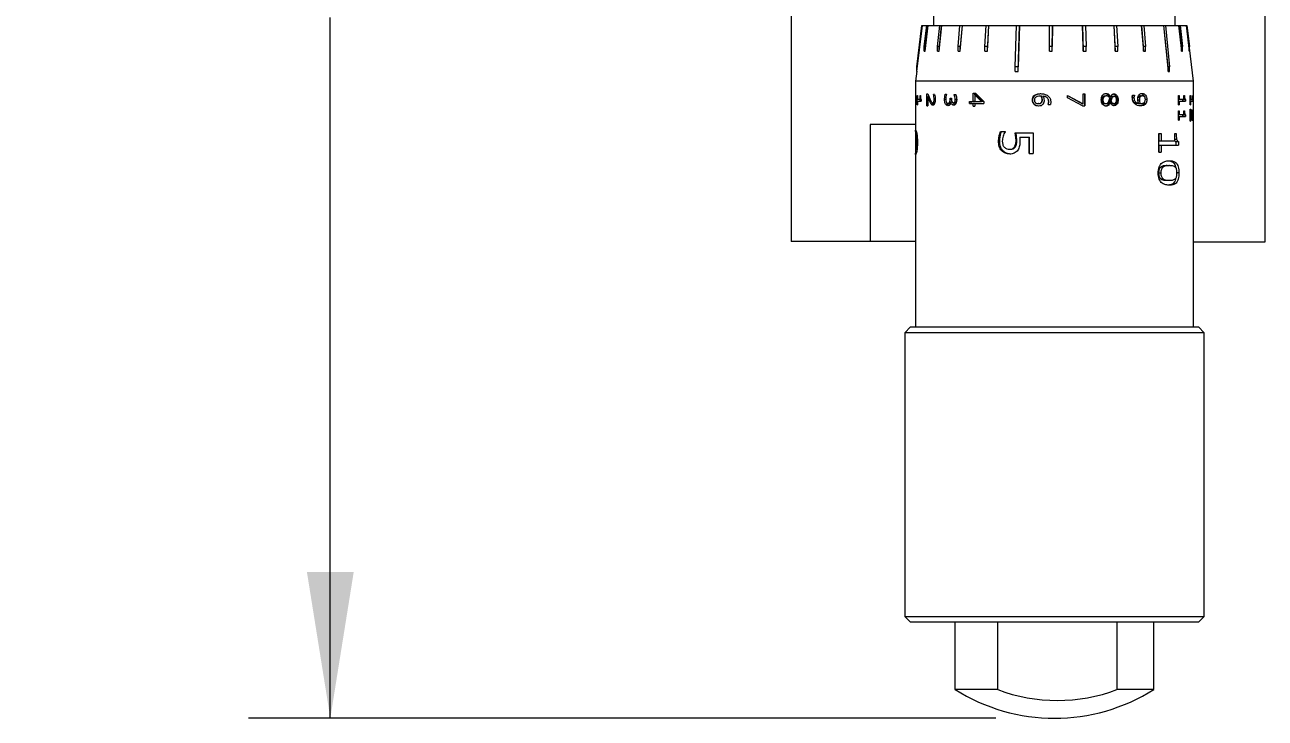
# Model space of a CAD drawing. Header units: millimetres. Extents: x 2 to 278, y 1 to 215.
# Drawn here: x 85.33 to 112.25, y 30.44 to 45.49 of the extents above; entities that cross this region are included whole.
import ezdxf

# ---------------------------------------------------------------- set-up
doc = ezdxf.new("R2010")
doc.units = ezdxf.units.MM
doc.styles.add('SLDTEXTSTYLE0', font='TXT', dxfattribs={"width": 0.75})
doc.dimstyles.new('SLDDIMSTYLE2', dxfattribs={"dimtxt": 2.116667, "dimasz": 3.175, "dimexe": 0, "dimexo": 0.0625, "dimgap": 0.529167, "dimtad": 0, "dimtih": 1, "dimtoh": 1, "dimdec": 1, "dimlfac": 2, "dimrnd": 1e-09, "dimzin": 12, "dimdsep": 46, "dimtxsty": 'SLDTEXTSTYLE0', "dimsah": 1, "dimcen": 0.09, "dimadec": 0, "dimazin": 3, "dimtfac": 1, "dimtdec": 1, "dimtofl": 0, "dimtmove": 0, "dimatfit": 3, "dimfxl": 1, "dimfrac": 2, "dimtolj": 1, "dimtzin": 12, "dimarcsym": 0})

# ---------------------------------------------------------------- blocks, each defined once
blk = doc.blocks.new('_D_31')
at = {"color": 7, "linetype": 'Continuous', "lineweight": 0}
for p, q in [((100.694, 71.268), (90.186, 71.268)), ((91.964, 71.268), (91.964, 56.057)), ((88.086, 52.806), (87.442, 52.806)), ((87.442, 52.806), (87.442, 49.443)), ((95.843, 52.806), (96.487, 52.806)), ((96.487, 52.806), (96.487, 49.443)), ((87.442, 49.443), (88.086, 49.443)), ((96.487, 49.443), (95.843, 49.443)), ((91.964, 30.44), (91.964, 45.65)), ((106.409, 30.44), (90.186, 30.44))]:
    blk.add_line(p, q, dxfattribs=at)
at = {"color": 7, "linetype": 'Continuous', "lineweight": 18}
for points in [[(91.964, 71.268), (91.456, 68.093), (92.472, 68.093)], [(91.964, 30.44), (92.472, 33.615), (91.456, 33.615)]]:
    blk.add_solid(points, dxfattribs=at)
at = {"color": 7, "linetype": 'Continuous', "lineweight": 18, "char_height": 2.1167, "attachment_point": 1, "style": 'SLDTEXTSTYLE0'}
for s, insert in [('81.7mm', (86.583, 55.964)), ('3.21in', (88.086, 52.171)), ('NOMINAL', (85.334, 48.379))]:
    blk.add_mtext(s, dxfattribs=dict(at, insert=insert))

msp = doc.modelspace()

# ---------------------------------------------------------------- linework, layer by layer
at = {"color": 7, "linetype": 'Continuous', "lineweight": 18}
for p, q in [((101.964, 71.268), (101.964, 40.788)), ((112.251, 40.779), (112.251, 71.259)), ((110.299, 45.476), (110.299, 49.796)), ((105.061, 45.476), (105.061, 45.764)), ((104.689, 44.582), (104.797, 45.476)), ((104.691, 44.477), (104.812, 45.476)), ((104.8, 45.476), (104.691, 44.582)), ((104.797, 45.476), (104.8, 45.476)), ((104.8, 45.476), (104.812, 45.476)), ((104.812, 45.476), (104.905, 45.476)), ((104.853, 45.025), (104.906, 45.476)), ((104.871, 44.919), (104.936, 45.476)), ((104.924, 45.476), (104.871, 45.025)), ((104.906, 45.476), (104.924, 45.476)), ((104.924, 45.476), (104.936, 45.476)), ((104.936, 45.476), (105.188, 45.476)), ((105.141, 45.025), (105.188, 45.476)), ((105.174, 44.919), (105.232, 45.476)), ((105.221, 45.476), (105.174, 45.025)), ((105.188, 45.476), (105.221, 45.476)), ((105.221, 45.476), (105.232, 45.476)), ((105.232, 45.476), (105.627, 45.476)), ((105.589, 45.025), (105.628, 45.476)), ((105.628, 45.476), (105.673, 45.476)), ((105.634, 44.919), (105.682, 45.476)), ((105.673, 45.476), (105.634, 45.025)), ((105.673, 45.476), (105.682, 45.476)), ((105.682, 45.476), (106.202, 45.476)), ((106.168, 45.025), (106.196, 45.476)), ((106.196, 45.476), (106.25, 45.476)), ((106.223, 44.919), (106.257, 45.476)), ((106.25, 45.476), (106.223, 45.025)), ((106.25, 45.476), (106.257, 45.476)), ((106.257, 45.476), (106.86, 45.476)), ((106.827, 44.582), (106.857, 45.476)), ((106.857, 45.476), (106.918, 45.476)), ((106.888, 44.477), (106.922, 45.476)), ((106.918, 45.476), (106.888, 44.582)), ((106.918, 45.476), (106.922, 45.476)), ((106.922, 45.476), (107.57, 45.476)), ((107.568, 45.025), (107.57, 45.476)), ((107.57, 45.476), (107.633, 45.476)), ((107.632, 44.919), (107.634, 45.476)), ((107.633, 45.476), (107.632, 45.025)), ((107.633, 45.476), (107.634, 45.476)), ((107.634, 45.476), (108.287, 45.476)), ((108.287, 45.476), (108.302, 44.919)), ((108.287, 45.476), (108.29, 45.476)), ((108.302, 45.025), (108.29, 45.476)), ((108.29, 45.476), (108.352, 45.476)), ((108.349, 45.476), (108.966, 45.476)), ((108.352, 45.476), (108.364, 45.025)), ((108.966, 45.476), (108.996, 44.919)), ((108.966, 45.476), (108.971, 45.476)), ((108.996, 45.025), (108.971, 45.476)), ((108.971, 45.476), (109.028, 45.476)), ((109.022, 45.476), (109.563, 45.476)), ((109.028, 45.476), (109.053, 45.025)), ((109.563, 45.476), (109.608, 44.919)), ((109.563, 45.476), (109.572, 45.476)), ((109.608, 45.025), (109.572, 45.476)), ((109.572, 45.476), (109.619, 45.476)), ((109.619, 45.476), (109.656, 45.025)), ((109.62, 45.476), (110.043, 45.476)), ((110.043, 45.476), (110.143, 44.477)), ((110.043, 45.476), (110.053, 45.476)), ((110.143, 44.582), (110.053, 45.476)), ((110.053, 45.476), (110.089, 45.476)), ((110.089, 45.476), (110.178, 44.582)), ((110.09, 45.476), (110.373, 45.476)), ((110.373, 45.476), (110.437, 44.919)), ((110.373, 45.476), (110.386, 45.476)), ((110.437, 45.025), (110.386, 45.476)), ((110.386, 45.476), (110.407, 45.476)), ((110.407, 45.476), (110.535, 45.476)), ((110.407, 45.476), (110.458, 45.025)), ((110.535, 45.476), (110.602, 44.919)), ((110.535, 45.476), (110.548, 45.476)), ((110.602, 45.025), (110.548, 45.476)), ((110.548, 45.476), (110.554, 45.476)), ((110.554, 45.476), (110.608, 45.025)), ((104.871, 45.025), (104.853, 45.025)), ((104.853, 44.919), (104.853, 45.025)), ((104.871, 44.919), (104.871, 45.025)), ((105.141, 44.919), (105.141, 45.025)), ((105.174, 45.025), (105.141, 45.025)), ((105.174, 44.919), (105.174, 45.025)), ((105.589, 44.919), (105.589, 45.025)), ((105.634, 45.025), (105.589, 45.025)), ((105.634, 44.919), (105.634, 45.025)), ((106.168, 44.919), (106.168, 45.025)), ((106.223, 45.025), (106.168, 45.025)), ((106.223, 44.919), (106.223, 45.025)), ((107.568, 44.919), (107.568, 45.025)), ((107.632, 45.025), (107.568, 45.025)), ((107.632, 44.919), (107.632, 45.025)), ((108.302, 44.919), (108.302, 45.025)), ((108.364, 45.025), (108.302, 45.025)), ((108.364, 44.919), (108.364, 45.025)), ((108.996, 44.919), (108.996, 45.025)), ((109.053, 45.025), (108.996, 45.025)), ((109.053, 44.919), (109.053, 45.025)), ((109.608, 44.919), (109.608, 45.025)), ((109.656, 45.025), (109.608, 45.025)), ((109.656, 44.919), (109.656, 45.025)), ((110.437, 44.919), (110.437, 45.025)), ((110.458, 45.025), (110.437, 45.025)), ((110.458, 44.919), (110.458, 45.025)), ((110.602, 44.919), (110.602, 45.025)), ((110.608, 45.025), (110.602, 45.025)), ((110.608, 44.919), (110.608, 45.025)), ((110.696, 44.27), (110.608, 44.995)), ((104.853, 44.919), (104.871, 44.919)), ((105.141, 44.919), (105.174, 44.919)), ((105.589, 44.919), (105.634, 44.919)), ((106.168, 44.919), (106.223, 44.919)), ((107.568, 44.919), (107.632, 44.919)), ((108.302, 44.919), (108.364, 44.919)), ((108.996, 44.919), (109.053, 44.919)), ((109.608, 44.919), (109.656, 44.919)), ((110.437, 44.919), (110.458, 44.919)), ((110.602, 44.919), (110.608, 44.919)), ((104.689, 44.485), (104.663, 44.27)), ((104.689, 44.477), (104.689, 44.582)), ((104.691, 44.477), (104.691, 44.582)), ((106.827, 44.477), (106.827, 44.582)), ((106.888, 44.582), (106.827, 44.582)), ((106.827, 44.477), (106.888, 44.477)), ((106.888, 44.477), (106.888, 44.582)), ((110.143, 44.477), (110.143, 44.582)), ((110.178, 44.582), (110.143, 44.582)), ((110.143, 44.477), (110.178, 44.477)), ((110.178, 44.477), (110.178, 44.582)), ((104.663, 44.27), (104.663, 43.201)), ((110.696, 44.27), (104.663, 44.27)), ((110.696, 38.936), (110.696, 44.27)), ((104.701, 43.959), (104.707, 43.959)), ((104.701, 43.757), (104.701, 43.959)), ((104.707, 43.959), (104.707, 43.882)), ((104.707, 43.882), (104.761, 43.882)), ((104.761, 43.959), (104.77, 43.959)), ((104.761, 43.882), (104.761, 43.959)), ((104.776, 43.882), (104.761, 43.882)), ((104.763, 43.834), (104.763, 43.882)), ((104.912, 43.993), (104.933, 43.993)), ((104.912, 43.732), (104.912, 43.993)), ((104.929, 43.939), (104.929, 43.732)), ((104.972, 43.826), (104.929, 43.939)), ((104.954, 43.939), (104.929, 43.939)), ((104.933, 43.993), (104.973, 43.887)), ((105.051, 43.983), (105.078, 43.983)), ((105.051, 43.981), (105.051, 43.983)), ((105.078, 43.981), (105.051, 43.981)), ((105.089, 43.875), (105.068, 43.875)), ((105.291, 43.875), (105.306, 43.988)), ((105.291, 43.875), (105.318, 43.875)), ((105.306, 43.988), (105.339, 43.988)), ((105.339, 43.988), (105.339, 43.984)), ((105.414, 43.901), (105.443, 43.901)), ((105.414, 43.878), (105.414, 43.901)), ((105.414, 43.878), (105.443, 43.878)), ((105.443, 43.901), (105.443, 43.884)), ((105.502, 43.978), (105.539, 43.978)), ((105.502, 43.976), (105.502, 43.978)), ((105.502, 43.976), (105.548, 43.976)), ((105.917, 44.012), (105.965, 44.012)), ((105.917, 43.829), (105.917, 44.012)), ((106.094, 43.829), (105.952, 43.975)), ((105.989, 43.975), (105.952, 43.975)), ((105.952, 43.975), (105.952, 43.829)), ((105.954, 43.975), (105.954, 44.012)), ((105.965, 44.012), (106.147, 43.827)), ((106.128, 43.829), (105.989, 43.975)), ((107.234, 43.952), (107.244, 43.952)), ((107.389, 43.944), (107.365, 43.945)), ((107.372, 43.945), (107.365, 43.945)), ((107.395, 43.944), (107.372, 43.945)), ((107.395, 43.944), (107.389, 43.944)), ((107.427, 43.943), (107.432, 43.943)), ((107.959, 43.959), (108.285, 43.775)), ((107.965, 43.959), (108.299, 43.775)), ((107.965, 43.904), (107.965, 43.959)), ((108.284, 43.732), (107.965, 43.904)), ((108.299, 43.775), (108.299, 43.993)), ((108.299, 43.993), (108.341, 43.993)), ((108.327, 43.993), (108.327, 43.732)), ((108.341, 43.993), (108.341, 43.732)), ((108.781, 43.949), (108.804, 43.949)), ((108.859, 43.833), (108.881, 43.899)), ((108.892, 43.931), (108.866, 43.931)), ((108.898, 43.897), (108.877, 43.835)), ((108.892, 43.931), (108.893, 43.931)), ((108.898, 43.897), (108.925, 43.897)), ((108.925, 43.897), (108.902, 43.835)), ((108.948, 43.94), (108.975, 43.94)), ((109.368, 43.918), (109.373, 43.964)), ((109.375, 43.961), (109.368, 43.911)), ((109.404, 43.911), (109.368, 43.911)), ((109.373, 43.964), (109.412, 43.964)), ((109.375, 43.964), (109.375, 43.961)), ((109.412, 43.961), (109.375, 43.961)), ((109.412, 43.961), (109.404, 43.911)), ((109.412, 43.964), (109.412, 43.961)), ((109.492, 43.92), (109.531, 43.92)), ((109.544, 43.949), (109.584, 43.949)), ((110.368, 43.959), (110.385, 43.959)), ((110.368, 43.757), (110.368, 43.959)), ((110.368, 43.882), (110.385, 43.882)), ((110.385, 43.959), (110.385, 43.882)), ((110.385, 43.882), (110.488, 43.882)), ((110.488, 43.959), (110.5, 43.959)), ((110.488, 43.882), (110.488, 43.959)), ((110.488, 43.898), (110.504, 43.898)), ((110.623, 43.959), (110.632, 43.959)), ((110.623, 43.757), (110.623, 43.959)), ((110.623, 43.882), (110.632, 43.882)), ((110.632, 43.959), (110.632, 43.882)), ((110.632, 43.882), (110.673, 43.882)), ((110.673, 43.959), (110.677, 43.959)), ((110.673, 43.882), (110.673, 43.959)), ((104.701, 43.757), (104.707, 43.757)), ((104.707, 43.834), (104.707, 43.757)), ((104.707, 43.834), (104.784, 43.834)), ((104.784, 43.873), (104.784, 43.834)), ((104.912, 43.732), (104.929, 43.732)), ((105.001, 43.769), (104.972, 43.826)), ((105.003, 43.826), (104.972, 43.826)), ((105.058, 43.769), (105.001, 43.769)), ((105.092, 43.8), (105.037, 43.8)), ((105.058, 43.769), (105.042, 43.8)), ((105.313, 43.773), (105.363, 43.773)), ((105.363, 43.773), (105.353, 43.794)), ((105.369, 43.79), (105.418, 43.79)), ((105.405, 43.815), (105.428, 43.815)), ((105.429, 43.82), (105.432, 43.82)), ((105.432, 43.82), (105.448, 43.82)), ((105.487, 43.8), (105.534, 43.8)), ((105.517, 43.822), (105.562, 43.822)), ((105.525, 43.873), (105.571, 43.873)), ((105.832, 43.829), (105.917, 43.829)), ((105.832, 43.781), (105.832, 43.829)), ((105.832, 43.781), (105.917, 43.781)), ((105.871, 43.781), (105.871, 43.829)), ((105.952, 43.829), (105.917, 43.829)), ((105.917, 43.723), (105.917, 43.781)), ((105.952, 43.781), (105.917, 43.781)), ((105.917, 43.723), (105.952, 43.723)), ((105.952, 43.829), (106.094, 43.829)), ((105.952, 43.781), (105.952, 43.723)), ((105.952, 43.781), (106.147, 43.781)), ((106.128, 43.829), (106.094, 43.829)), ((106.147, 43.827), (106.147, 43.781)), ((107.2, 43.86), (107.21, 43.86)), ((107.338, 43.781), (107.33, 43.781)), ((107.403, 43.811), (107.397, 43.811)), ((107.416, 43.866), (107.41, 43.866)), ((107.545, 43.769), (107.555, 43.819)), ((107.545, 43.766), (107.545, 43.769)), ((107.545, 43.769), (107.548, 43.769)), ((107.545, 43.766), (107.592, 43.766)), ((107.548, 43.769), (107.557, 43.819)), ((107.548, 43.766), (107.548, 43.769)), ((107.555, 43.819), (107.557, 43.819)), ((107.598, 43.812), (107.592, 43.766)), ((108.284, 43.732), (108.341, 43.732)), ((108.285, 43.775), (108.299, 43.775)), ((108.708, 43.864), (108.73, 43.864)), ((108.774, 43.781), (108.797, 43.781)), ((108.89, 43.802), (108.864, 43.802)), ((108.877, 43.835), (108.902, 43.835)), ((108.89, 43.802), (108.891, 43.802)), ((108.945, 43.785), (108.972, 43.785)), ((109.061, 43.865), (109.032, 43.865)), ((109.508, 43.787), (109.469, 43.787)), ((109.482, 43.864), (109.521, 43.864)), ((109.498, 43.786), (109.537, 43.786)), ((109.658, 43.778), (109.616, 43.778)), ((109.684, 43.87), (109.642, 43.87)), ((110.368, 43.834), (110.385, 43.834)), ((110.368, 43.757), (110.385, 43.757)), ((110.368, 43.626), (110.385, 43.626)), ((110.368, 43.424), (110.368, 43.626)), ((110.385, 43.834), (110.385, 43.757)), ((110.385, 43.834), (110.519, 43.834)), ((110.385, 43.626), (110.385, 43.549)), ((110.459, 43.873), (110.459, 43.834)), ((110.459, 43.873), (110.519, 43.873)), ((110.488, 43.626), (110.5, 43.626)), ((110.488, 43.549), (110.488, 43.626)), ((110.519, 43.873), (110.519, 43.834)), ((110.619, 43.873), (110.683, 43.873)), ((110.623, 43.834), (110.632, 43.834)), ((110.623, 43.757), (110.632, 43.757)), ((110.623, 43.66), (110.635, 43.66)), ((110.623, 43.4), (110.623, 43.66)), ((110.632, 43.834), (110.632, 43.757)), ((110.632, 43.834), (110.683, 43.834)), ((110.633, 43.606), (110.633, 43.4)), ((110.651, 43.493), (110.633, 43.606)), ((110.635, 43.66), (110.652, 43.554)), ((110.676, 43.65), (110.681, 43.65)), ((110.676, 43.648), (110.676, 43.65)), ((110.683, 43.873), (110.683, 43.834)), ((110.368, 43.549), (110.385, 43.549)), ((110.368, 43.501), (110.385, 43.501)), ((110.368, 43.424), (110.385, 43.424)), ((110.385, 43.549), (110.488, 43.549)), ((110.385, 43.501), (110.385, 43.424)), ((110.385, 43.501), (110.519, 43.501)), ((110.459, 43.54), (110.459, 43.501)), ((110.459, 43.54), (110.519, 43.54)), ((110.488, 43.566), (110.504, 43.566)), ((110.519, 43.54), (110.519, 43.501)), ((110.623, 43.4), (110.633, 43.4)), ((110.662, 43.436), (110.651, 43.493)), ((104.663, 43.328), (103.679, 43.328)), ((103.679, 43.328), (103.679, 40.788)), ((104.663, 43.103), (104.663, 42.78)), ((104.664, 43.201), (104.665, 43.207)), ((104.696, 43.101), (104.665, 43.101)), ((106.507, 43.178), (106.608, 43.178)), ((106.608, 43.178), (106.608, 43.171)), ((106.828, 43.149), (107.213, 43.149)), ((106.846, 42.992), (106.828, 43.149)), ((106.864, 42.992), (106.845, 43.149)), ((107.213, 43.149), (107.213, 42.696)), ((109.943, 43.13), (109.993, 43.13)), ((109.943, 42.725), (109.943, 43.13)), ((109.945, 43.13), (109.945, 42.975)), ((109.993, 43.13), (109.993, 42.975)), ((110.287, 43.13), (110.32, 43.13)), ((110.287, 42.975), (110.287, 43.13)), ((104.678, 42.942), (104.704, 42.942)), ((106.465, 42.962), (106.491, 42.962)), ((106.812, 42.843), (106.83, 42.843)), ((106.846, 42.992), (106.864, 42.992)), ((106.926, 43.053), (106.93, 42.967)), ((106.926, 43.053), (107.128, 43.053)), ((107.128, 42.696), (107.128, 43.053)), ((107.128, 43.053), (107.139, 43.053)), ((107.139, 42.696), (107.139, 43.053)), ((109.945, 42.975), (109.993, 42.975)), ((109.945, 42.879), (109.945, 42.725)), ((109.945, 42.879), (109.993, 42.879)), ((109.993, 42.975), (110.287, 42.975)), ((109.993, 42.879), (109.993, 42.725)), ((109.993, 42.879), (110.369, 42.879)), ((110.287, 43.008), (110.33, 43.008)), ((110.313, 42.957), (110.313, 42.879)), ((110.313, 42.957), (110.369, 42.957)), ((110.369, 42.957), (110.369, 42.879)), ((104.663, 42.683), (104.663, 38.936)), ((104.665, 42.676), (104.664, 42.683)), ((104.696, 42.783), (104.665, 42.783)), ((106.534, 42.758), (106.558, 42.758)), ((106.706, 42.792), (106.727, 42.792)), ((107.128, 42.696), (107.213, 42.696)), ((109.943, 42.725), (109.993, 42.725)), ((109.939, 42.276), (109.987, 42.276)), ((109.99, 42.406), (110.039, 42.406)), ((110.123, 42.435), (110.176, 42.435)), ((110.378, 42.276), (110.321, 42.276)), ((109.989, 42.148), (110.038, 42.148)), ((110.124, 42.117), (110.176, 42.117)), ((103.679, 40.788), (101.964, 40.788)), ((104.663, 40.788), (103.679, 40.788)), ((110.696, 40.779), (112.251, 40.779)), ((104.556, 38.936), (104.429, 38.809)), ((104.429, 38.809), (104.429, 32.649)), ((107.796, 38.809), (104.429, 38.809)), ((104.556, 38.936), (107.791, 38.936)), ((107.791, 38.936), (110.802, 38.936)), ((110.929, 38.809), (107.796, 38.809)), ((110.929, 38.809), (110.802, 38.936)), ((110.929, 32.649), (110.929, 38.809)), ((104.429, 32.649), (104.556, 32.522)), ((104.429, 32.649), (107.796, 32.649)), ((107.796, 32.649), (110.929, 32.649)), ((110.802, 32.522), (110.929, 32.649)), ((107.791, 32.522), (104.556, 32.522)), ((105.52, 32.522), (105.52, 31.062)), ((106.447, 31.062), (106.447, 32.522)), ((110.802, 32.522), (107.791, 32.522)), ((109.036, 31.062), (109.036, 32.522)), ((109.838, 31.062), (109.838, 32.522)), ((106.447, 31.062), (105.52, 31.062)), ((109.838, 31.062), (109.036, 31.062))]:
    msp.add_line(p, q, dxfattribs=at)
for centre, radius, start, end in [((107.679, 34.496), 4.056, 237.8423, 302.1577), ((107.741, 34.491), 3.666, 249.3255, 290.6745)]:
    msp.add_arc(centre, radius, start, end, dxfattribs=at)
for points in [[(104.691, 44.582), (104.691, 44.583), (104.69, 44.584), (104.69, 44.583), (104.689, 44.582)], [(104.689, 44.477), (104.69, 44.477), (104.69, 44.479), (104.691, 44.477), (104.691, 44.477)]]:
    msp.add_open_spline(points, degree=3, dxfattribs=at)
for points, knots in [([(104.77, 43.959), (104.77, 43.947), (104.77, 43.926), (104.772, 43.906), (104.772, 43.898)], [0, 0, 0, 0, 0.586701, 1, 1, 1, 1]), ([(104.772, 43.898), (104.773, 43.894), (104.774, 43.887), (104.777, 43.879), (104.78, 43.874), (104.783, 43.873), (104.784, 43.873)], [0, 0, 0, 0, 0.26977, 0.499699, 0.721453, 1, 1, 1, 1]), ([(104.973, 43.887), (104.982, 43.867), (104.995, 43.837), (105.017, 43.804), (105.03, 43.801), (105.037, 43.8)], [0, 0, 0, 0, 0.501076, 0.750863, 1, 1, 1, 1]), ([(105.037, 43.8), (105.041, 43.801), (105.048, 43.802), (105.056, 43.812), (105.061, 43.822), (105.064, 43.834), (105.067, 43.852), (105.068, 43.866), (105.068, 43.875)], [0, 0, 0, 0, 0.249421, 0.372272, 0.499385, 0.621869, 0.74984, 1, 1, 1, 1]), ([(105.068, 43.875), (105.067, 43.894), (105.065, 43.932), (105.056, 43.964), (105.051, 43.981)], [0, 0, 0, 0, 0.499757, 1, 1, 1, 1]), ([(105.078, 43.983), (105.081, 43.966), (105.088, 43.93), (105.089, 43.893), (105.09, 43.874)], [0, 0, 0, 0, 0.500032, 1, 1, 1, 1]), ([(105.313, 43.773), (105.309, 43.78), (105.302, 43.795), (105.293, 43.829), (105.292, 43.857), (105.291, 43.875)], [0, 0, 0, 0, 0.250187, 0.500448, 1, 1, 1, 1]), ([(105.339, 43.984), (105.333, 43.967), (105.321, 43.934), (105.319, 43.896), (105.318, 43.877)], [0, 0, 0, 0, 0.5060634, 1, 1, 1, 1]), ([(105.318, 43.877), (105.319, 43.865), (105.32, 43.842), (105.328, 43.822), (105.331, 43.813)], [0, 0, 0, 0, 0.531205, 1, 1, 1, 1]), ([(105.405, 43.815), (105.407, 43.82), (105.41, 43.829), (105.413, 43.851), (105.414, 43.867), (105.414, 43.878)], [0, 0, 0, 0, 0.252086, 0.499724, 1, 1, 1, 1]), ([(105.443, 43.884), (105.443, 43.873), (105.444, 43.853), (105.45, 43.829), (105.459, 43.814), (105.467, 43.806), (105.477, 43.801), (105.484, 43.8), (105.487, 43.8)], [0, 0, 0, 0, 0.270809, 0.499726, 0.62709, 0.749832, 0.864812, 1, 1, 1, 1]), ([(105.525, 43.873), (105.524, 43.892), (105.521, 43.928), (105.508, 43.96), (105.502, 43.976)], [0, 0, 0, 0, 0.495996, 1, 1, 1, 1]), ([(105.539, 43.978), (105.544, 43.961), (105.553, 43.927), (105.555, 43.89), (105.556, 43.871)], [0, 0, 0, 0, 0.500065, 1, 1, 1, 1]), ([(107.2, 43.86), (107.201, 43.877), (107.203, 43.911), (107.224, 43.938), (107.234, 43.952)], [0, 0, 0, 0, 0.500651, 1, 1, 1, 1]), ([(107.21, 43.86), (107.211, 43.877), (107.213, 43.911), (107.233, 43.938), (107.244, 43.952)], [0, 0, 0, 0, 0.50201, 1, 1, 1, 1]), ([(107.234, 43.952), (107.244, 43.96), (107.263, 43.976), (107.312, 43.994), (107.35, 43.996), (107.375, 43.998)], [0, 0, 0, 0, 0.2498, 0.500035, 1, 1, 1, 1]), ([(107.264, 43.914), (107.258, 43.906), (107.245, 43.89), (107.243, 43.869), (107.243, 43.859)], [0, 0, 0, 0, 0.4998285, 1, 1, 1, 1]), ([(107.244, 43.952), (107.253, 43.96), (107.272, 43.976), (107.319, 43.994), (107.357, 43.996), (107.382, 43.998)], [0, 0, 0, 0, 0.251016, 0.501283, 1, 1, 1, 1]), ([(107.365, 43.945), (107.347, 43.944), (107.32, 43.943), (107.285, 43.931), (107.271, 43.92), (107.264, 43.914)], [0, 0, 0, 0, 0.5002799, 0.7541287, 1, 1, 1, 1]), ([(107.375, 43.998), (107.404, 43.997), (107.461, 43.995), (107.511, 43.967), (107.536, 43.952)], [0, 0, 0, 0, 0.501248, 1, 1, 1, 1]), ([(107.41, 43.866), (107.409, 43.88), (107.408, 43.907), (107.395, 43.931), (107.389, 43.944)], [0, 0, 0, 0, 0.499823, 1, 1, 1, 1]), ([(107.416, 43.866), (107.415, 43.879), (107.413, 43.907), (107.401, 43.931), (107.395, 43.944)], [0, 0, 0, 0, 0.499784, 1, 1, 1, 1]), ([(107.427, 43.943), (107.434, 43.929), (107.45, 43.901), (107.452, 43.869), (107.453, 43.853)], [0, 0, 0, 0, 0.500374, 1, 1, 1, 1]), ([(107.555, 43.819), (107.553, 43.836), (107.551, 43.861), (107.535, 43.89), (107.513, 43.915), (107.476, 43.936), (107.443, 43.941), (107.427, 43.943)], [0, 0, 0, 0, 0.2495748, 0.3735246, 0.5000757, 0.7496692, 1, 1, 1, 1]), ([(107.557, 43.819), (107.556, 43.836), (107.554, 43.861), (107.538, 43.89), (107.516, 43.915), (107.48, 43.936), (107.448, 43.941), (107.432, 43.943)], [0, 0, 0, 0, 0.25216, 0.376851, 0.503617, 0.752009, 1, 1, 1, 1]), ([(107.536, 43.952), (107.546, 43.943), (107.565, 43.926), (107.592, 43.879), (107.596, 43.839), (107.598, 43.812)], [0, 0, 0, 0, 0.250452, 0.501032, 1, 1, 1, 1]), ([(108.694, 43.865), (108.695, 43.882), (108.696, 43.915), (108.714, 43.954), (108.735, 43.979), (108.755, 43.993), (108.777, 44.001), (108.793, 44.002), (108.801, 44.003)], [0, 0, 0, 0, 0.2501264, 0.4993784, 0.6277501, 0.749677, 0.8747973, 1, 1, 1, 1]), ([(108.781, 43.949), (108.771, 43.948), (108.756, 43.947), (108.738, 43.936), (108.724, 43.921), (108.71, 43.897), (108.709, 43.875), (108.708, 43.864)], [0, 0, 0, 0, 0.246938, 0.369258, 0.49684, 0.747502, 1, 1, 1, 1]), ([(108.804, 43.949), (108.794, 43.948), (108.779, 43.947), (108.761, 43.936), (108.75, 43.925), (108.741, 43.911), (108.732, 43.891), (108.731, 43.875), (108.73, 43.864)], [0, 0, 0, 0, 0.249222, 0.372119, 0.499739, 0.62497, 0.750214, 1, 1, 1, 1]), ([(108.777, 44.003), (108.787, 44.002), (108.806, 44), (108.832, 43.984), (108.852, 43.961), (108.861, 43.942), (108.866, 43.931)], [0, 0, 0, 0, 0.25035, 0.493524, 0.733909, 1, 1, 1, 1]), ([(108.801, 44.003), (108.811, 44.002), (108.831, 44), (108.857, 43.983), (108.878, 43.96), (108.887, 43.941), (108.892, 43.931)], [0, 0, 0, 0, 0.25046, 0.499897, 0.747656, 1, 1, 1, 1]), ([(108.881, 43.899), (108.877, 43.906), (108.868, 43.92), (108.85, 43.937), (108.828, 43.948), (108.812, 43.949), (108.804, 43.949)], [0, 0, 0, 0, 0.250147, 0.500151, 0.749963, 1, 1, 1, 1]), ([(108.893, 43.931), (108.902, 43.948), (108.915, 43.972), (108.945, 43.991), (108.962, 43.992), (108.97, 43.993)], [0, 0, 0, 0, 0.4997914, 0.7495605, 1, 1, 1, 1]), ([(108.948, 43.94), (108.942, 43.939), (108.931, 43.938), (108.912, 43.925), (108.904, 43.908), (108.898, 43.897)], [0, 0, 0, 0, 0.248291, 0.497669, 1, 1, 1, 1]), ([(108.975, 43.94), (108.97, 43.939), (108.958, 43.938), (108.939, 43.925), (108.93, 43.908), (108.925, 43.897)], [0, 0, 0, 0, 0.250291, 0.500423, 1, 1, 1, 1]), ([(108.943, 43.993), (108.95, 43.992), (108.963, 43.991), (108.982, 43.983), (108.998, 43.969), (109.015, 43.946), (109.029, 43.91), (109.031, 43.88), (109.032, 43.865)], [0, 0, 0, 0, 0.123549, 0.247364, 0.366224, 0.497054, 0.747779, 1, 1, 1, 1]), ([(108.97, 43.993), (108.977, 43.992), (108.991, 43.991), (109.01, 43.983), (109.026, 43.969), (109.044, 43.946), (109.058, 43.911), (109.06, 43.88), (109.061, 43.865)], [0, 0, 0, 0, 0.125077, 0.250085, 0.369564, 0.500407, 0.749882, 1, 1, 1, 1]), ([(109.026, 43.863), (109.026, 43.873), (109.025, 43.891), (109.017, 43.912), (109.008, 43.926), (108.998, 43.934), (108.987, 43.939), (108.979, 43.939), (108.975, 43.94)], [0, 0, 0, 0, 0.269487, 0.500229, 0.630587, 0.75173, 0.872023, 1, 1, 1, 1]), ([(109.419, 43.778), (109.411, 43.787), (109.395, 43.805), (109.373, 43.852), (109.37, 43.892), (109.368, 43.918)], [0, 0, 0, 0, 0.250482, 0.501012, 1, 1, 1, 1]), ([(109.404, 43.911), (109.405, 43.894), (109.407, 43.869), (109.42, 43.839), (109.438, 43.815), (109.468, 43.794), (109.494, 43.789), (109.508, 43.787)], [0, 0, 0, 0, 0.249656, 0.375169, 0.500116, 0.749627, 1, 1, 1, 1]), ([(109.486, 43.877), (109.486, 43.891), (109.487, 43.92), (109.499, 43.945), (109.504, 43.957)], [0, 0, 0, 0, 0.5008972, 1, 1, 1, 1]), ([(109.508, 43.787), (109.501, 43.801), (109.489, 43.829), (109.487, 43.861), (109.486, 43.877)], [0, 0, 0, 0, 0.5002936, 1, 1, 1, 1]), ([(109.544, 43.949), (109.534, 43.949), (109.519, 43.948), (109.502, 43.935), (109.495, 43.925), (109.492, 43.92)], [0, 0, 0, 0, 0.497428, 0.740901, 1, 1, 1, 1]), ([(109.504, 43.957), (109.509, 43.965), (109.519, 43.979), (109.545, 43.999), (109.567, 44.001), (109.582, 44.003)], [0, 0, 0, 0, 0.2505184, 0.5009023, 1, 1, 1, 1]), ([(109.531, 43.92), (109.529, 43.915), (109.525, 43.907), (109.521, 43.888), (109.521, 43.874), (109.521, 43.864)], [0, 0, 0, 0, 0.251607, 0.499623, 1, 1, 1, 1]), ([(109.584, 43.949), (109.574, 43.949), (109.559, 43.948), (109.541, 43.935), (109.535, 43.925), (109.531, 43.92)], [0, 0, 0, 0, 0.499476, 0.742704, 1, 1, 1, 1]), ([(109.542, 44.003), (109.555, 44.001), (109.576, 43.999), (109.599, 43.983), (109.617, 43.963), (109.625, 43.944), (109.63, 43.932)], [0, 0, 0, 0, 0.360284, 0.539762, 0.72398, 1, 1, 1, 1]), ([(109.582, 44.003), (109.596, 44.001), (109.616, 43.999), (109.64, 43.983), (109.661, 43.96), (109.68, 43.923), (109.683, 43.888), (109.684, 43.87)], [0, 0, 0, 0, 0.249915, 0.373966, 0.500703, 0.750266, 1, 1, 1, 1]), ([(109.651, 43.871), (109.651, 43.882), (109.65, 43.899), (109.641, 43.919), (109.633, 43.931), (109.622, 43.94), (109.606, 43.948), (109.593, 43.949), (109.584, 43.949)], [0, 0, 0, 0, 0.249293, 0.373882, 0.499552, 0.618742, 0.743814, 1, 1, 1, 1]), ([(110.5, 43.959), (110.5, 43.947), (110.501, 43.926), (110.503, 43.906), (110.504, 43.898)], [0, 0, 0, 0, 0.586701, 1, 1, 1, 1]), ([(110.504, 43.898), (110.505, 43.894), (110.507, 43.887), (110.51, 43.879), (110.514, 43.874), (110.517, 43.873), (110.519, 43.873)], [0, 0, 0, 0, 0.26977, 0.499699, 0.721453, 1, 1, 1, 1]), ([(110.677, 43.959), (110.677, 43.947), (110.677, 43.926), (110.678, 43.906), (110.678, 43.898)], [0, 0, 0, 0, 0.586701, 1, 1, 1, 1]), ([(110.678, 43.898), (110.679, 43.894), (110.679, 43.887), (110.68, 43.879), (110.681, 43.874), (110.682, 43.873), (110.683, 43.873)], [0, 0, 0, 0, 0.26977, 0.499699, 0.721453, 1, 1, 1, 1]), ([(105.037, 43.747), (105.031, 43.748), (105.018, 43.749), (105.007, 43.762), (105.001, 43.769)], [0, 0, 0, 0, 0.499617, 1, 1, 1, 1]), ([(105.09, 43.874), (105.09, 43.859), (105.089, 43.827), (105.08, 43.791), (105.07, 43.768), (105.06, 43.755), (105.049, 43.748), (105.041, 43.747), (105.037, 43.747)], [0, 0, 0, 0, 0.250225, 0.499474, 0.626932, 0.749688, 0.871298, 1, 1, 1, 1]), ([(105.367, 43.737), (105.357, 43.739), (105.336, 43.742), (105.321, 43.763), (105.313, 43.773)], [0, 0, 0, 0, 0.50013, 1, 1, 1, 1]), ([(105.331, 43.813), (105.334, 43.81), (105.339, 43.802), (105.351, 43.792), (105.362, 43.791), (105.369, 43.79)], [0, 0, 0, 0, 0.265554, 0.500692, 1, 1, 1, 1]), ([(105.393, 43.744), (105.391, 43.745), (105.379, 43.748), (105.37, 43.762), (105.363, 43.773)], [0, 0, 0, 0, 0.180442, 1, 1, 1, 1]), ([(105.413, 43.765), (105.41, 43.761), (105.403, 43.752), (105.388, 43.739), (105.375, 43.738), (105.367, 43.737)], [0, 0, 0, 0, 0.257463, 0.500796, 1, 1, 1, 1]), ([(105.369, 43.79), (105.376, 43.791), (105.386, 43.792), (105.398, 43.803), (105.402, 43.811), (105.405, 43.815)], [0, 0, 0, 0, 0.499616, 0.74405, 1, 1, 1, 1]), ([(105.429, 43.82), (105.428, 43.81), (105.425, 43.79), (105.417, 43.773), (105.413, 43.765)], [0, 0, 0, 0, 0.5183058, 1, 1, 1, 1]), ([(105.491, 43.747), (105.484, 43.748), (105.469, 43.75), (105.452, 43.767), (105.438, 43.791), (105.434, 43.811), (105.432, 43.82)], [0, 0, 0, 0, 0.249905, 0.499757, 0.750025, 1, 1, 1, 1]), ([(105.515, 43.754), (105.509, 43.758), (105.498, 43.768), (105.489, 43.783), (105.486, 43.794), (105.486, 43.794)], [0, 0, 0, 0, 0.450544, 0.955764, 1, 1, 1, 1]), ([(105.487, 43.8), (105.491, 43.8), (105.496, 43.801), (105.504, 43.805), (105.511, 43.812), (105.515, 43.819), (105.517, 43.822)], [0, 0, 0, 0, 0.269871, 0.50161, 0.734841, 1, 1, 1, 1]), ([(105.541, 43.784), (105.537, 43.779), (105.531, 43.767), (105.519, 43.755), (105.505, 43.748), (105.495, 43.747), (105.491, 43.747)], [0, 0, 0, 0, 0.253955, 0.499903, 0.749753, 1, 1, 1, 1]), ([(105.517, 43.822), (105.52, 43.83), (105.525, 43.846), (105.525, 43.864), (105.525, 43.873)], [0, 0, 0, 0, 0.498896, 1, 1, 1, 1]), ([(105.534, 43.8), (105.537, 43.8), (105.541, 43.8), (105.545, 43.803), (105.546, 43.803)], [0, 0, 0, 0, 0.709768, 1, 1, 1, 1]), ([(105.556, 43.871), (105.556, 43.856), (105.555, 43.825), (105.545, 43.798), (105.541, 43.784)], [0, 0, 0, 0, 0.501032, 1, 1, 1, 1]), ([(107.332, 43.728), (107.315, 43.729), (107.288, 43.731), (107.257, 43.748), (107.237, 43.764), (107.22, 43.785), (107.204, 43.816), (107.201, 43.842), (107.2, 43.86)], [0, 0, 0, 0, 0.2495771, 0.3740244, 0.5000297, 0.626972, 0.7505602, 1, 1, 1, 1]), ([(107.339, 43.728), (107.322, 43.729), (107.297, 43.731), (107.266, 43.748), (107.246, 43.764), (107.23, 43.785), (107.214, 43.816), (107.211, 43.842), (107.21, 43.86)], [0, 0, 0, 0, 0.247084, 0.370734, 0.496501, 0.623692, 0.748065, 1, 1, 1, 1]), ([(107.243, 43.859), (107.244, 43.848), (107.245, 43.831), (107.256, 43.811), (107.267, 43.799), (107.281, 43.79), (107.302, 43.782), (107.319, 43.781), (107.33, 43.781)], [0, 0, 0, 0, 0.249335, 0.375661, 0.499525, 0.620218, 0.749865, 1, 1, 1, 1]), ([(107.33, 43.781), (107.343, 43.781), (107.362, 43.782), (107.385, 43.796), (107.393, 43.805), (107.397, 43.811)], [0, 0, 0, 0, 0.499384, 0.742438, 1, 1, 1, 1]), ([(107.431, 43.773), (107.425, 43.765), (107.413, 43.751), (107.38, 43.731), (107.351, 43.729), (107.332, 43.728)], [0, 0, 0, 0, 0.2504692, 0.500878, 1, 1, 1, 1]), ([(107.338, 43.781), (107.35, 43.781), (107.369, 43.782), (107.391, 43.796), (107.399, 43.805), (107.403, 43.811)], [0, 0, 0, 0, 0.497371, 0.740672, 1, 1, 1, 1]), ([(107.397, 43.811), (107.401, 43.819), (107.41, 43.837), (107.41, 43.856), (107.41, 43.866)], [0, 0, 0, 0, 0.4982684, 1, 1, 1, 1]), ([(107.403, 43.811), (107.407, 43.819), (107.416, 43.837), (107.416, 43.856), (107.416, 43.866)], [0, 0, 0, 0, 0.497538, 1, 1, 1, 1]), ([(107.453, 43.853), (107.453, 43.839), (107.452, 43.81), (107.438, 43.785), (107.431, 43.773)], [0, 0, 0, 0, 0.500869, 1, 1, 1, 1]), ([(108.802, 43.728), (108.794, 43.728), (108.778, 43.729), (108.756, 43.738), (108.737, 43.752), (108.715, 43.777), (108.697, 43.815), (108.695, 43.848), (108.694, 43.865)], [0, 0, 0, 0, 0.12518, 0.250283, 0.371959, 0.500628, 0.750026, 1, 1, 1, 1]), ([(108.708, 43.864), (108.708, 43.854), (108.709, 43.833), (108.72, 43.809), (108.733, 43.794), (108.745, 43.786), (108.759, 43.782), (108.769, 43.781), (108.774, 43.781)], [0, 0, 0, 0, 0.252446, 0.503057, 0.628134, 0.752396, 0.865554, 1, 1, 1, 1]), ([(108.73, 43.864), (108.73, 43.854), (108.732, 43.833), (108.742, 43.809), (108.756, 43.794), (108.773, 43.783), (108.787, 43.782), (108.797, 43.781)], [0, 0, 0, 0, 0.250453, 0.500024, 0.625381, 0.750556, 1, 1, 1, 1]), ([(108.864, 43.802), (108.86, 43.792), (108.852, 43.773), (108.836, 43.752), (108.821, 43.739), (108.803, 43.73), (108.788, 43.728), (108.778, 43.728)], [0, 0, 0, 0, 0.256894, 0.503198, 0.629109, 0.752509, 1, 1, 1, 1]), ([(108.797, 43.781), (108.804, 43.781), (108.815, 43.782), (108.828, 43.788), (108.845, 43.801), (108.852, 43.819), (108.859, 43.833)], [0, 0, 0, 0, 0.2502, 0.377926, 0.50064, 1, 1, 1, 1]), ([(108.89, 43.802), (108.885, 43.792), (108.877, 43.773), (108.858, 43.747), (108.832, 43.73), (108.812, 43.728), (108.802, 43.728)], [0, 0, 0, 0, 0.255215, 0.500917, 0.750097, 1, 1, 1, 1]), ([(108.877, 43.835), (108.885, 43.821), (108.897, 43.801), (108.924, 43.787), (108.938, 43.786), (108.945, 43.785)], [0, 0, 0, 0, 0.5017197, 0.7510354, 1, 1, 1, 1]), ([(108.973, 43.737), (108.964, 43.738), (108.947, 43.741), (108.923, 43.755), (108.904, 43.776), (108.896, 43.793), (108.891, 43.802)], [0, 0, 0, 0, 0.2497125, 0.4998129, 0.7345804, 1, 1, 1, 1]), ([(108.902, 43.835), (108.911, 43.821), (108.923, 43.801), (108.951, 43.787), (108.965, 43.786), (108.972, 43.785)], [0, 0, 0, 0, 0.49917, 0.749335, 1, 1, 1, 1]), ([(109.032, 43.865), (109.031, 43.85), (109.03, 43.82), (109.017, 43.784), (109, 43.761), (108.985, 43.748), (108.966, 43.739), (108.953, 43.738), (108.946, 43.737)], [0, 0, 0, 0, 0.252337, 0.503179, 0.631888, 0.752853, 0.8698, 1, 1, 1, 1]), ([(108.972, 43.785), (108.977, 43.786), (108.985, 43.787), (108.997, 43.792), (109.006, 43.8), (109.016, 43.814), (109.025, 43.835), (109.026, 43.854), (109.026, 43.863)], [0, 0, 0, 0, 0.133911, 0.249958, 0.370033, 0.500332, 0.731597, 1, 1, 1, 1]), ([(109.061, 43.865), (109.06, 43.85), (109.059, 43.82), (109.046, 43.784), (109.028, 43.761), (109.013, 43.748), (108.994, 43.739), (108.98, 43.738), (108.973, 43.737)], [0, 0, 0, 0, 0.250269, 0.499788, 0.628541, 0.750076, 0.868162, 1, 1, 1, 1]), ([(109.378, 43.853), (109.38, 43.849), (109.384, 43.837), (109.401, 43.815), (109.43, 43.794), (109.456, 43.789), (109.469, 43.787)], [0, 0, 0, 0, 0.1100752, 0.2893107, 0.6448397, 1, 1, 1, 1]), ([(109.548, 43.732), (109.525, 43.733), (109.48, 43.735), (109.439, 43.764), (109.419, 43.778)], [0, 0, 0, 0, 0.501283, 1, 1, 1, 1]), ([(109.498, 43.786), (109.499, 43.786), (109.502, 43.786), (109.508, 43.786), (109.514, 43.786), (109.517, 43.785)], [0, 0, 0, 0, 0.054653, 0.500033, 1, 1, 1, 1]), ([(109.616, 43.778), (109.609, 43.77), (109.595, 43.753), (109.558, 43.735), (109.529, 43.733), (109.509, 43.732)], [0, 0, 0, 0, 0.249706, 0.501256, 1, 1, 1, 1]), ([(109.521, 43.864), (109.521, 43.851), (109.523, 43.823), (109.533, 43.799), (109.537, 43.786)], [0, 0, 0, 0, 0.499901, 1, 1, 1, 1]), ([(109.537, 43.786), (109.538, 43.786), (109.541, 43.786), (109.547, 43.786), (109.553, 43.786), (109.556, 43.785)], [0, 0, 0, 0, 0.054653, 0.500018, 1, 1, 1, 1]), ([(109.658, 43.778), (109.651, 43.77), (109.636, 43.753), (109.598, 43.735), (109.568, 43.733), (109.548, 43.732)], [0, 0, 0, 0, 0.248488, 0.499989, 1, 1, 1, 1]), ([(109.556, 43.785), (109.571, 43.786), (109.592, 43.787), (109.619, 43.799), (109.63, 43.81), (109.635, 43.816)], [0, 0, 0, 0, 0.500345, 0.75242, 1, 1, 1, 1]), ([(109.634, 43.815), (109.632, 43.809), (109.628, 43.795), (109.621, 43.784), (109.616, 43.778)], [0, 0, 0, 0, 0.418384, 1, 1, 1, 1]), ([(109.635, 43.816), (109.64, 43.824), (109.65, 43.84), (109.651, 43.861), (109.651, 43.871)], [0, 0, 0, 0, 0.499541, 1, 1, 1, 1]), ([(109.684, 43.87), (109.683, 43.853), (109.681, 43.828), (109.671, 43.797), (109.662, 43.784), (109.658, 43.778)], [0, 0, 0, 0, 0.499334, 0.745263, 1, 1, 1, 1]), ([(110.5, 43.626), (110.5, 43.614), (110.501, 43.593), (110.503, 43.574), (110.504, 43.566)], [0, 0, 0, 0, 0.586701, 1, 1, 1, 1]), ([(110.679, 43.543), (110.679, 43.561), (110.679, 43.599), (110.677, 43.631), (110.676, 43.648)], [0, 0, 0, 0, 0.4997574, 1, 1, 1, 1]), ([(110.681, 43.65), (110.682, 43.633), (110.683, 43.598), (110.683, 43.56), (110.684, 43.541)], [0, 0, 0, 0, 0.500032, 1, 1, 1, 1]), ([(110.504, 43.566), (110.505, 43.562), (110.507, 43.554), (110.51, 43.546), (110.514, 43.541), (110.517, 43.54), (110.519, 43.54)], [0, 0, 0, 0, 0.26977, 0.499699, 0.721453, 1, 1, 1, 1]), ([(110.652, 43.554), (110.655, 43.534), (110.66, 43.504), (110.667, 43.472), (110.67, 43.469), (110.672, 43.467)], [0, 0, 0, 0, 0.501076, 0.750863, 1, 1, 1, 1]), ([(110.672, 43.414), (110.67, 43.415), (110.667, 43.416), (110.663, 43.43), (110.662, 43.436)], [0, 0, 0, 0, 0.499617, 1, 1, 1, 1]), ([(110.672, 43.467), (110.673, 43.468), (110.675, 43.469), (110.677, 43.479), (110.678, 43.489), (110.679, 43.501), (110.679, 43.519), (110.679, 43.533), (110.679, 43.543)], [0, 0, 0, 0, 0.2494209, 0.3722717, 0.4993849, 0.6218691, 0.7498395, 1, 1, 1, 1]), ([(110.684, 43.541), (110.683, 43.526), (110.683, 43.495), (110.682, 43.458), (110.68, 43.435), (110.678, 43.423), (110.675, 43.415), (110.673, 43.415), (110.672, 43.414)], [0, 0, 0, 0, 0.250225, 0.499474, 0.626932, 0.749688, 0.871298, 1, 1, 1, 1]), ([(104.673, 43.102), (104.673, 43.11), (104.671, 43.137), (104.666, 43.176), (104.665, 43.189), (104.663, 43.198)], [0, 0, 0, 0, 0.130821, 0.420661, 1, 1, 1, 1]), ([(104.665, 43.101), (104.664, 43.101), (104.663, 43.101), (104.663, 43.099), (104.663, 43.098)], [0, 0, 0, 0, 0.651441, 1, 1, 1, 1]), ([(104.665, 43.207), (104.667, 43.206), (104.671, 43.203), (104.683, 43.176), (104.693, 43.128), (104.7, 43.075), (104.704, 43.01), (104.704, 42.965), (104.704, 42.942)], [0, 0, 0, 0, 0.249347, 0.498929, 0.628792, 0.749703, 0.874971, 1, 1, 1, 1]), ([(104.681, 43.071), (104.679, 43.079), (104.674, 43.094), (104.668, 43.099), (104.666, 43.1), (104.665, 43.101)], [0, 0, 0, 0, 0.325357, 0.644817, 1, 1, 1, 1]), ([(104.691, 42.942), (104.691, 42.955), (104.691, 42.982), (104.689, 43.021), (104.686, 43.046), (104.683, 43.062), (104.682, 43.068), (104.681, 43.071)], [0, 0, 0, 0, 0.2502354, 0.499898, 0.7494221, 0.8746669, 1, 1, 1, 1]), ([(106.465, 42.962), (106.467, 42.999), (106.47, 43.074), (106.495, 43.143), (106.507, 43.178)], [0, 0, 0, 0, 0.499626, 1, 1, 1, 1]), ([(106.491, 42.962), (106.493, 42.999), (106.496, 43.073), (106.52, 43.143), (106.531, 43.178)], [0, 0, 0, 0, 0.500172, 1, 1, 1, 1]), ([(106.608, 43.171), (106.591, 43.139), (106.556, 43.075), (106.549, 43.002), (106.545, 42.966)], [0, 0, 0, 0, 0.502002, 1, 1, 1, 1]), ([(110.32, 43.13), (110.32, 43.109), (110.321, 43.067), (110.327, 43.028), (110.33, 43.008)], [0, 0, 0, 0, 0.50108, 1, 1, 1, 1]), ([(104.704, 42.942), (104.704, 42.93), (104.704, 42.908), (104.703, 42.863), (104.7, 42.809), (104.693, 42.756), (104.683, 42.708), (104.671, 42.68), (104.667, 42.678), (104.665, 42.676)], [0, 0, 0, 0, 0.062656, 0.125283, 0.250134, 0.369792, 0.499748, 0.749555, 1, 1, 1, 1]), ([(104.665, 42.783), (104.667, 42.782), (104.67, 42.782), (104.678, 42.803), (104.681, 42.814)], [0, 0, 0, 0, 0.50116, 1, 1, 1, 1]), ([(104.681, 42.814), (104.683, 42.82), (104.686, 42.832), (104.689, 42.863), (104.691, 42.901), (104.691, 42.928), (104.691, 42.942)], [0, 0, 0, 0, 0.250242, 0.499923, 0.749657, 1, 1, 1, 1]), ([(106.534, 42.758), (106.523, 42.772), (106.501, 42.801), (106.471, 42.869), (106.468, 42.925), (106.465, 42.962)], [0, 0, 0, 0, 0.2502762, 0.5006334, 1, 1, 1, 1]), ([(106.558, 42.758), (106.547, 42.772), (106.525, 42.801), (106.497, 42.869), (106.493, 42.925), (106.491, 42.962)], [0, 0, 0, 0, 0.249083, 0.499283, 1, 1, 1, 1]), ([(106.545, 42.966), (106.547, 42.942), (106.549, 42.907), (106.567, 42.863), (106.581, 42.846), (106.589, 42.837)], [0, 0, 0, 0, 0.499654, 0.749803, 1, 1, 1, 1]), ([(106.589, 42.837), (106.597, 42.83), (106.613, 42.815), (106.652, 42.796), (106.684, 42.794), (106.706, 42.792)], [0, 0, 0, 0, 0.250186, 0.500448, 1, 1, 1, 1]), ([(106.706, 42.792), (106.726, 42.794), (106.757, 42.796), (106.792, 42.818), (106.805, 42.835), (106.812, 42.843)], [0, 0, 0, 0, 0.499107, 0.749628, 1, 1, 1, 1]), ([(106.727, 42.792), (106.746, 42.794), (106.776, 42.796), (106.811, 42.818), (106.824, 42.835), (106.83, 42.843)], [0, 0, 0, 0, 0.497113, 0.747903, 1, 1, 1, 1]), ([(106.812, 42.843), (106.818, 42.854), (106.832, 42.876), (106.844, 42.927), (106.845, 42.966), (106.846, 42.992)], [0, 0, 0, 0, 0.249719, 0.499783, 1, 1, 1, 1]), ([(106.83, 42.843), (106.837, 42.854), (106.85, 42.876), (106.861, 42.927), (106.863, 42.966), (106.864, 42.992)], [0, 0, 0, 0, 0.248909, 0.49902, 1, 1, 1, 1]), ([(106.93, 42.967), (106.929, 42.933), (106.929, 42.864), (106.899, 42.803), (106.884, 42.772)], [0, 0, 0, 0, 0.501283, 1, 1, 1, 1]), ([(110.287, 42.977), (110.288, 42.975), (110.292, 42.967), (110.301, 42.96), (110.309, 42.958), (110.313, 42.957)], [0, 0, 0, 0, 0.17168, 0.573507, 1, 1, 1, 1]), ([(110.33, 43.008), (110.332, 43), (110.337, 42.986), (110.346, 42.969), (110.358, 42.96), (110.365, 42.958), (110.369, 42.957)], [0, 0, 0, 0, 0.268594, 0.499853, 0.742171, 1, 1, 1, 1]), ([(104.663, 42.685), (104.665, 42.694), (104.666, 42.707), (104.671, 42.748), (104.673, 42.777), (104.674, 42.786)], [0, 0, 0, 0, 0.5646582, 0.8569816, 1, 1, 1, 1]), ([(104.663, 42.786), (104.663, 42.786), (104.663, 42.782), (104.664, 42.782), (104.665, 42.783)], [0, 0, 0, 0, 0.14736, 1, 1, 1, 1]), ([(106.707, 42.686), (106.674, 42.689), (106.61, 42.695), (106.559, 42.737), (106.534, 42.758)], [0, 0, 0, 0, 0.500452, 1, 1, 1, 1]), ([(106.727, 42.686), (106.696, 42.689), (106.632, 42.695), (106.583, 42.737), (106.558, 42.758)], [0, 0, 0, 0, 0.499081, 1, 1, 1, 1]), ([(106.884, 42.772), (106.873, 42.759), (106.851, 42.731), (106.807, 42.703), (106.757, 42.688), (106.724, 42.687), (106.707, 42.686)], [0, 0, 0, 0, 0.249869, 0.499743, 0.749674, 1, 1, 1, 1]), ([(109.93, 42.276), (109.93, 42.288), (109.931, 42.31), (109.936, 42.355), (109.948, 42.41), (109.978, 42.463), (110.028, 42.51), (110.098, 42.538), (110.15, 42.54), (110.176, 42.541)], [0, 0, 0, 0, 0.062651, 0.125276, 0.250128, 0.374852, 0.499804, 0.749563, 1, 1, 1, 1]), ([(110.148, 42.538), (110.164, 42.537), (110.205, 42.535), (110.253, 42.51), (110.289, 42.462), (110.305, 42.424), (110.309, 42.398), (110.31, 42.393)], [0, 0, 0, 0, 0.235842, 0.595882, 0.78293, 0.958554, 1, 1, 1, 1]), ([(110.176, 42.541), (110.201, 42.54), (110.251, 42.537), (110.308, 42.511), (110.345, 42.463), (110.366, 42.409), (110.377, 42.345), (110.378, 42.299), (110.378, 42.276)], [0, 0, 0, 0, 0.249347, 0.498929, 0.628792, 0.749703, 0.874971, 1, 1, 1, 1]), ([(110.176, 42.011), (110.15, 42.012), (110.098, 42.015), (110.028, 42.042), (109.978, 42.09), (109.949, 42.143), (109.933, 42.208), (109.931, 42.253), (109.93, 42.276)], [0, 0, 0, 0, 0.250488, 0.500302, 0.629631, 0.750037, 0.874893, 1, 1, 1, 1]), ([(109.99, 42.406), (109.982, 42.4), (109.967, 42.387), (109.949, 42.356), (109.94, 42.317), (109.939, 42.29), (109.939, 42.276)], [0, 0, 0, 0, 0.248028, 0.497045, 0.747793, 1, 1, 1, 1]), ([(109.939, 42.276), (109.939, 42.263), (109.94, 42.236), (109.949, 42.197), (109.963, 42.172), (109.977, 42.156), (109.985, 42.15), (109.989, 42.148)], [0, 0, 0, 0, 0.2519521, 0.5027094, 0.7515963, 0.8759166, 1, 1, 1, 1]), ([(110.039, 42.406), (110.032, 42.4), (110.016, 42.387), (109.998, 42.356), (109.988, 42.317), (109.988, 42.29), (109.987, 42.276)], [0, 0, 0, 0, 0.2502092, 0.4998417, 0.7495275, 1, 1, 1, 1]), ([(109.987, 42.276), (109.988, 42.263), (109.988, 42.236), (109.998, 42.197), (110.013, 42.172), (110.027, 42.156), (110.034, 42.15), (110.038, 42.148)], [0, 0, 0, 0, 0.2502535, 0.4999733, 0.7494273, 0.8746674, 1, 1, 1, 1]), ([(110.123, 42.435), (110.112, 42.435), (110.09, 42.435), (110.056, 42.432), (110.023, 42.426), (110.001, 42.412), (109.99, 42.406)], [0, 0, 0, 0, 0.272496, 0.499987, 0.749916, 1, 1, 1, 1]), ([(110.176, 42.435), (110.164, 42.435), (110.142, 42.435), (110.107, 42.432), (110.073, 42.426), (110.051, 42.412), (110.039, 42.406)], [0, 0, 0, 0, 0.272659, 0.500274, 0.750253, 1, 1, 1, 1]), ([(110.299, 42.405), (110.287, 42.413), (110.263, 42.429), (110.221, 42.434), (110.191, 42.435), (110.176, 42.435)], [0, 0, 0, 0, 0.325357, 0.644817, 1, 1, 1, 1]), ([(110.378, 42.276), (110.378, 42.265), (110.378, 42.242), (110.375, 42.197), (110.366, 42.144), (110.345, 42.09), (110.308, 42.043), (110.251, 42.015), (110.201, 42.012), (110.176, 42.011)], [0, 0, 0, 0, 0.062656, 0.125283, 0.250134, 0.369792, 0.499748, 0.749555, 1, 1, 1, 1]), ([(110.338, 42.276), (110.338, 42.29), (110.337, 42.317), (110.33, 42.355), (110.319, 42.381), (110.308, 42.396), (110.302, 42.402), (110.299, 42.405)], [0, 0, 0, 0, 0.250235, 0.499898, 0.749422, 0.874667, 1, 1, 1, 1]), ([(110.3, 42.148), (110.306, 42.154), (110.317, 42.167), (110.33, 42.198), (110.337, 42.236), (110.338, 42.263), (110.338, 42.276)], [0, 0, 0, 0, 0.250242, 0.499923, 0.749657, 1, 1, 1, 1]), ([(109.989, 42.148), (110.003, 42.14), (110.033, 42.124), (110.079, 42.119), (110.108, 42.118), (110.124, 42.117)], [0, 0, 0, 0, 0.326544, 0.643315, 1, 1, 1, 1]), ([(110.038, 42.148), (110.053, 42.14), (110.083, 42.124), (110.13, 42.119), (110.16, 42.118), (110.176, 42.117)], [0, 0, 0, 0, 0.326711, 0.643514, 1, 1, 1, 1]), ([(110.31, 42.161), (110.309, 42.156), (110.305, 42.13), (110.289, 42.091), (110.253, 42.043), (110.205, 42.018), (110.165, 42.015), (110.149, 42.014)], [0, 0, 0, 0, 0.046564, 0.219758, 0.40669, 0.764288, 1, 1, 1, 1]), ([(110.176, 42.117), (110.198, 42.117), (110.242, 42.116), (110.281, 42.137), (110.3, 42.148)], [0, 0, 0, 0, 0.50116, 1, 1, 1, 1])]:
    msp.add_open_spline(points, degree=3, knots=knots, dxfattribs=at)

# ---------------------------------------------------------------- dimensions: what is measured, and where the dimension line sits
dim = msp.add_linear_dim(base=(91.964, 30.44), p1=(101.964, 71.268), p2=(107.679, 30.44), angle=90, text='<>\\PNOMINAL', dimstyle='SLDDIMSTYLE2', dxfattribs=at)
dim.commit()
dim.dimension.update_dxf_attribs({"geometry": '_D_31', "text_midpoint": (91.964, 50.854), "dimtype": 160})

doc.saveas('drawing.dxf')
